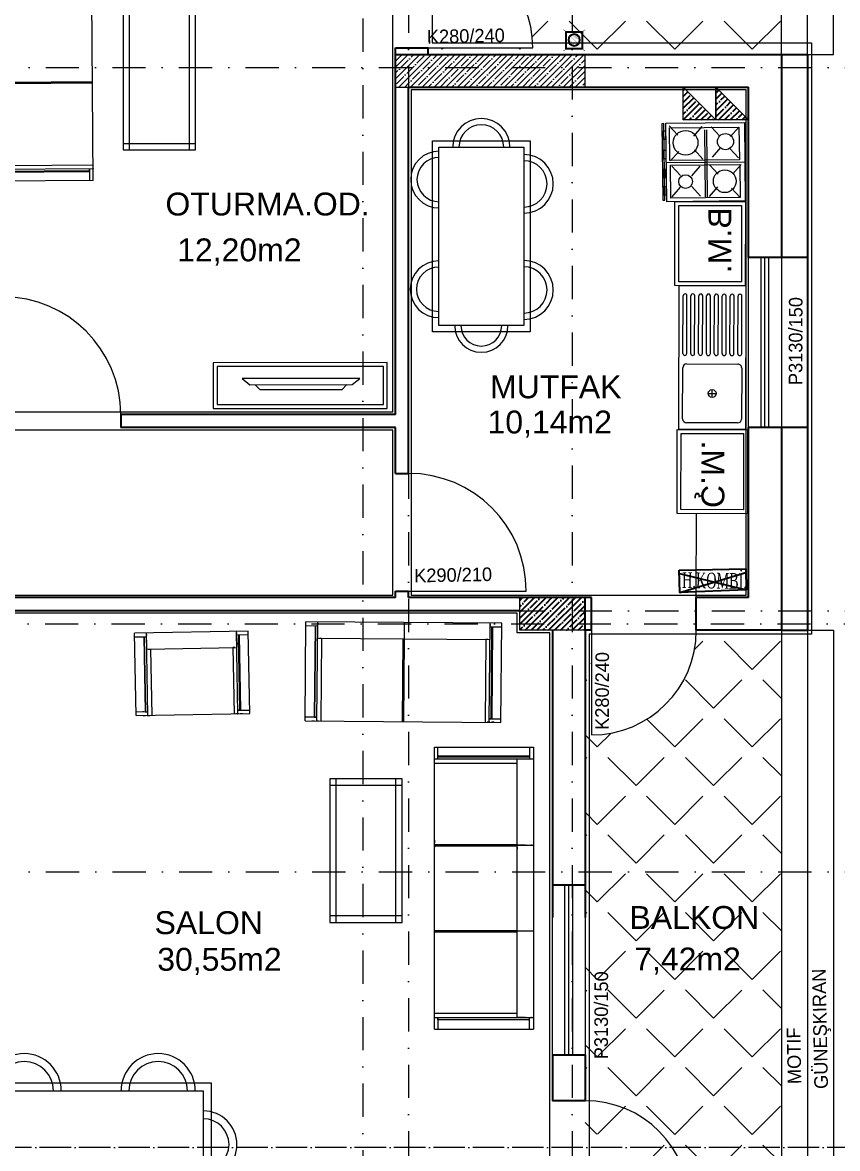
# Model space of a CAD drawing. Header units: millimetres. Extents: x -16104 to 67872, y -88009 to 12107.
# Drawn here: x 23420 to 24043, y 10589 to 11449 of the extents above; entities that cross this region are included whole.
import ezdxf

# ---------------------------------------------------------------- set-up
doc = ezdxf.new("R2010")
doc.units = ezdxf.units.MM
for name, pattern in [('ACAD_ISO04W100', [30, 24, -3, 0, -3]), ('ACAD_ISO07W100', [3, 0, -3]), ('DASHDOTX2', [50.8, 25.4, -12.7, 0, -12.7])]:
    doc.linetypes.add(name, pattern=pattern)
doc.layers.get('0').update_dxf_attribs({"color": 241})
for name, color, linetype, lineweight in [('AKS', 1, 'ACAD_ISO07W100', 5), ('akslar', 144, 'Continuous', 20), ('baca', 46, 'Continuous', 5), ('bacas', 11, 'Continuous', 5), ('balkon', 6, 'Continuous', 5), ('duvar', 123, 'Continuous', 25), ('emsal&kolon', 1, 'Continuous', 5), ('kapı', 3, 'Continuous', 5), ('kolon', 1, 'Continuous', 5), ('OLCU', 54, 'Continuous', 13), ('PASEMCON', 2, 'Continuous', 9), ('pencere', 5, 'Continuous', 5), ('POZ', 36, 'Continuous', 18), ('SıVA', 40, 'Continuous', 9), ('tefriş', 30, 'Continuous', 5), ('ÖLÇÜ', 252, 'Continuous', 20)]:
    doc.layers.add(name, color=color, linetype=linetype, lineweight=lineweight)
doc.layers.add('tarama korıdor', color=33, linetype='Continuous')
doc.styles.add('DIM', font='Txttw.shx', dxfattribs={"width": 0.6})
doc.styles.add('DIN', font='times.ttf', dxfattribs={"width": 0.6})
doc.styles.add('M2', font='stylu.ttf', dxfattribs={"height": 10})
doc.dimstyles.new('50', dxfattribs={"dimscale": 0, "dimtxt": 30, "dimasz": 1, "dimexe": 0, "dimexo": 2, "dimgap": 4, "dimtad": 1, "dimdec": 0, "dimzin": 0, "dimdsep": 46, "dimtxsty": 'DIM', "dimblk1": 'DOT', "dimblk2": 'DOT', "dimsah": 1, "dimcen": 1.5, "dimdle": 3, "dimse1": 1, "dimse2": 1, "dimclrd": 256, "dimclre": 9, "dimclrt": 256, "dimadec": 0, "dimazin": 0, "dimtfac": 0.24, "dimtdec": 0, "dimtix": 1, "dimtmove": 2, "dimatfit": 3, "dimldrblk": 'DOT', "dimfxl": 0, "dimtolj": 1, "dimtzin": 15, "dimarcsym": 0})
pattern_1 = [(45, (7204.273, 17059.605), (-29.63485, 29.63485), [30.48, -11.43]), (135, (7204.273, 17059.605), (-29.63485, -29.63485), [30.48, -11.43])]
pattern_2 = [(45, (10807.666, 0), (-4.490128, 4.490128), []), (45, (10812.156, 0), (-4.490128, 4.490128), [7.9375, -1.5875, 0, -1.5875])]

# ---------------------------------------------------------------- blocks, each defined once
blk = doc.blocks.new('DOT')
for p, q in [((0, 15), (0, -15)), ((-2, 0), (0, 0)), ((2, 0), (0, 0))]:
    blk.add_line(p, q)
blk.add_circle((0, 0), 2)
blk = doc.blocks.new('*D4998')
at = {"layer": 'Defpoints', "color": 0, "transparency": 16777216}
for p in [(23839.82, 11825.04), (23849.82, 11790.04), (23839.82, 10742.83)]:
    blk.add_point(p, dxfattribs=at)
at = {"layer": 'OLCU', "lineweight": -2, "transparency": 16777216}
for p, q in [((23838.82, 11825.04), (23837.82, 11825.04)), ((23849.82, 11825.04), (23839.82, 11825.04)), ((23850.82, 11825.04), (23851.82, 11825.04))]:
    blk.add_line(p, q, dxfattribs=at)
blk.add_blockref('DOT', (23839.82, 11825.04), dxfattribs=at)
at = {"layer": 'OLCU', "lineweight": -2, "transparency": 16777216, "rotation": 180}
blk.add_blockref('DOT', (23849.82, 11825.04), dxfattribs=at)
at = {"layer": 'OLCU', "transparency": 16777216, "insert": (23844.82, 11844.04), "char_height": 30, "attachment_point": 5, "style": 'DIM'}
blk.add_mtext('\\A1;10', dxfattribs=at)
blk = doc.blocks.new('ocak')
at = {"layer": 'tefriş', "linetype": 'Continuous'}
for p, q in [((16296.72, -4660.22), (16356.72, -4660.22)), ((16296.72, -4720.22), (16296.72, -4660.22)), ((16300.32, -4664.37), (16325.23, -4664.37)), ((16300.32, -4717.41), (16300.32, -4664.37)), ((16307.53, -4670.9), (16300.32, -4664.37)), ((16316.56, -4671.64), (16323.76, -4665.1)), ((16325.23, -4664.37), (16325.23, -4717.41)), ((16327.06, -4660.22), (16327.06, -4720.22)), ((16336.03, -4669.44), (16328.83, -4662.97)), ((16328.83, -4664.01), (16354.1, -4664.01)), ((16328.83, -4717.05), (16328.83, -4664.01)), ((16346.89, -4670.54), (16354.1, -4664.01)), ((16354.1, -4664.01), (16354.1, -4717.05)), ((16356.72, -4660.22), (16356.72, -4720.22)), ((16299.96, -4685.67), (16307.16, -4679.2)), ((16323.03, -4685), (16315.83, -4678.47)), ((16328.83, -4687.14), (16336.03, -4680.61)), ((16353, -4687.5), (16345.8, -4680.97)), ((16302.09, -4689.27), (16353.36, -4689.27)), ((16302.09, -4690.74), (16353.36, -4690.74)), ((16317.29, -4698.67), (16324.49, -4692.2)), ((16306.79, -4699.04), (16299.59, -4692.57)), ((16337.13, -4700.87), (16329.93, -4694.34)), ((16345.43, -4700.87), (16352.69, -4694.34)), ((16329.56, -4716.01), (16336.76, -4709.54)), ((16353, -4716.01), (16345.8, -4709.54)), ((16298.86, -4717.84), (16306.06, -4711.31)), ((16325.23, -4717.41), (16300.32, -4717.41)), ((16325.59, -4717.11), (16318.39, -4710.58)), ((16354.1, -4717.05), (16328.83, -4717.05)), ((16356.72, -4720.22), (16296.72, -4720.22)), ((16297.03, -4721.75), (16297.03, -4723.21)), ((16355.5, -4721.75), (16297.03, -4721.75)), ((16297.03, -4723.21), (16355.5, -4723.21)), ((16308.93, -4720.28), (16302.83, -4720.28)), ((16302.83, -4720.28), (16302.83, -4722.48)), ((16302.83, -4722.48), (16308.93, -4722.48)), ((16308.93, -4722.48), (16308.93, -4720.28)), ((16317.6, -4720.28), (16317.6, -4722.48)), ((16323.76, -4720.28), (16317.6, -4720.28)), ((16317.6, -4722.48), (16323.76, -4722.48)), ((16323.76, -4722.48), (16323.76, -4720.28)), ((16338.17, -4720.65), (16332.06, -4720.65)), ((16332.06, -4720.65), (16332.06, -4722.84)), ((16332.06, -4722.84), (16338.17, -4722.84)), ((16338.17, -4722.84), (16338.17, -4720.65)), ((16345.43, -4720.28), (16345.43, -4722.48)), ((16351.53, -4720.28), (16345.43, -4720.28)), ((16345.43, -4722.48), (16351.53, -4722.48)), ((16351.53, -4722.48), (16351.53, -4720.28)), ((16355.5, -4723.21), (16355.5, -4721.75))]:
    blk.add_line(p, q, dxfattribs=at).dxf.unprotected_set("ltscale", 0)
for centre, radius in [((16311.31, -4674.81), 6.15), ((16341.58, -4675.72), 8.68), ((16311.86, -4705.33), 9.47), ((16341.46, -4705.69), 5.22)]:
    blk.add_circle(centre, radius, dxfattribs=at).dxf.unprotected_set("ltscale", 0)
blk = doc.blocks.new('öu')
at = {"layer": 'tefriş'}
for points in [[(2090.97, -468.94), (2090.97, -404.72), (2037.16, -404.72), (2037.16, -468.94)], [(2087.97, -465.94), (2087.97, -407.72), (2040.16, -407.72), (2040.16, -465.94)]]:
    blk.add_lwpolyline(points, close=True, dxfattribs=at)
at = {"layer": 'tefriş', "insert": (2047.87, -459.36), "char_height": 17.5, "width": 1076.8413, "attachment_point": 9, "rotation": 270}
blk.add_mtext('{\\fArial|b0|i0|c162|p34;B.M.}', dxfattribs=at)
blk = doc.blocks.new('nb')
at = {"layer": 'tefriş'}
for points in [[(2093.6, -356.31), (2093.6, -292.09), (2039.78, -292.09), (2039.78, -356.31)], [(2090.6, -353.31), (2090.6, -295.09), (2042.78, -295.09), (2042.78, -353.31)]]:
    blk.add_lwpolyline(points, close=True, dxfattribs=at)
at = {"layer": 'tefriş', "insert": (2053.03, -347.96), "char_height": 17.5, "width": 1076.8413, "attachment_point": 9, "rotation": 270}
blk.add_mtext('{\\fArial|b0|i0|c162|p34;Ç.M.}', dxfattribs=at)
blk = doc.blocks.new('new block')
at = {"layer": 'tefriş'}
for p, q in [((1269.85, 5670.26), (1379.85, 5670.26)), ((1269.85, 5619.26), (1269.85, 5670.26)), ((1277.85, 5667.26), (1316.85, 5667.26)), ((1327.85, 5667.26), (1371.85, 5667.26)), ((1379.85, 5670.26), (1379.85, 5619.26)), ((1274.85, 5625.26), (1274.85, 5664.26)), ((1319.85, 5664.26), (1319.85, 5625.26)), ((1327.85, 5664.26), (1371.85, 5664.26)), ((1327.85, 5661.26), (1371.85, 5661.26)), ((1327.85, 5658.26), (1371.85, 5658.26)), ((1327.85, 5655.26), (1371.85, 5655.26)), ((1327.85, 5652.26), (1371.85, 5652.26)), ((1327.85, 5649.26), (1371.85, 5649.26)), ((1294.35, 5644.76), (1300.35, 5644.76)), ((1297.35, 5647.76), (1297.35, 5641.76)), ((1327.85, 5646.26), (1371.85, 5646.26)), ((1327.85, 5643.26), (1371.85, 5643.26)), ((1327.85, 5640.26), (1371.85, 5640.26)), ((1327.85, 5637.26), (1371.85, 5637.26)), ((1327.85, 5634.26), (1371.85, 5634.26)), ((1327.85, 5631.26), (1371.85, 5631.26)), ((1316.85, 5622.26), (1277.85, 5622.26)), ((1327.85, 5628.26), (1371.85, 5628.26)), ((1327.85, 5625.26), (1371.85, 5625.26)), ((1327.85, 5622.26), (1371.85, 5622.26)), ((1379.85, 5619.26), (1269.85, 5619.26))]:
    blk.add_line(p, q, dxfattribs=at)
blk.add_circle((1297.35, 5644.76), 3, dxfattribs=at)
for centre, radius, start, end in [((1277.85, 5664.26), 3, 90, 180), ((1316.85, 5664.26), 3, 0, 90), ((1327.85, 5665.76), 1.5, 90, 270), ((1371.85, 5665.76), 1.5, 270, 90), ((1327.85, 5659.76), 1.5, 90, 270), ((1371.85, 5659.76), 1.5, 270, 90), ((1327.85, 5653.76), 1.5, 90, 270), ((1327.85, 5647.76), 1.5, 90, 270), ((1371.85, 5653.76), 1.5, 270, 90), ((1371.85, 5647.76), 1.5, 270, 90), ((1327.85, 5641.76), 1.5, 90, 270), ((1371.85, 5641.76), 1.5, 270, 90), ((1327.85, 5635.76), 1.5, 90, 270), ((1327.85, 5629.76), 1.5, 90, 270), ((1371.85, 5635.76), 1.5, 270, 90), ((1371.85, 5629.76), 1.5, 270, 90), ((1277.85, 5625.26), 3, 180, 270), ((1316.85, 5625.26), 3, 270, 0), ((1327.85, 5623.76), 1.5, 90, 270), ((1371.85, 5623.76), 1.5, 270, 90)]:
    blk.add_arc(centre, radius, start, end, dxfattribs=at)
blk = doc.blocks.new('sec')
at = {"layer": 'bacas'}
for p, q in [((9731.12, -593.55), (9731.12, -669.3)), ((9731.12, -593.55), (9946.75, -593.55)), ((9731.12, -593.55), (9731.12, -669.3)), ((9736.37, -593.55), (9738.37, -593.55)), ((9736.37, -593.55), (9738.37, -593.55)), ((9739.62, -593.55), (9741.62, -593.55)), ((9739.62, -593.55), (9741.62, -593.55)), ((9740.12, -593.55), (9740.12, -669.3)), ((9740.37, -593.55), (9740.12, -593.55)), ((9740.12, -593.55), (9740.12, -669.3)), ((9740.37, -593.55), (9740.12, -593.55)), ((9743.12, -656.8), (9743.12, -593.55)), ((9743.12, -656.8), (9743.12, -593.55)), ((9797, -593.55), (9946.75, -593.55)), ((9805.56, -593.55), (9805.56, -656.8)), ((9805.56, -593.55), (9805.56, -656.8)), ((9806.12, -669.3), (9806.12, -593.55)), ((9806.12, -669.3), (9806.12, -593.55)), ((9806.62, -593.55), (9806.62, -656.8)), ((9806.62, -593.55), (9806.62, -656.8)), ((9872.37, -593.55), (9870.37, -593.55)), ((9872.37, -593.55), (9870.37, -593.55)), ((9871.18, -593.55), (9871.18, -656.8)), ((9871.62, -593.55), (9871.87, -593.55)), ((9871.62, -593.55), (9871.87, -593.55)), ((9871.87, -593.55), (9871.87, -669.3)), ((9872.25, -593.55), (9872.25, -656.8)), ((9875.62, -593.55), (9873.62, -593.55)), ((9875.62, -593.55), (9873.62, -593.55)), ((9934.26, -656.8), (9934.26, -593.55)), ((9937.83, -593.56), (9937.83, -669.31)), ((9946.83, -593.56), (9946.83, -669.31)), ((9946.83, -593.56), (9946.83, -669.31)), ((9740.12, -596.3), (9731.12, -596.3)), ((9740.12, -596.3), (9731.12, -596.3)), ((9737.12, -596.3), (9736.37, -596.3)), ((9737.12, -596.3), (9736.37, -596.3)), ((9738.12, -666.3), (9738.12, -596.3)), ((9738.12, -596.3), (9739.62, -596.3)), ((9738.12, -666.3), (9738.12, -596.3)), ((9738.12, -596.3), (9739.62, -596.3)), ((9738.37, -596.3), (9738.62, -596.3)), ((9738.37, -596.3), (9738.62, -596.3)), ((9738.62, -596.3), (9738.62, -666.3)), ((9738.62, -596.3), (9738.62, -666.3)), ((9937.75, -596.3), (9946.75, -596.3)), ((9937.75, -596.3), (9946.75, -596.3)), ((9939.33, -596.31), (9939.33, -666.31)), ((9939.33, -596.31), (9939.33, -666.31)), ((9939.83, -666.31), (9939.83, -596.31)), ((9939.83, -666.31), (9939.83, -596.31)), ((9740.12, -656.8), (9871.87, -656.8)), ((9740.12, -656.8), (9740.37, -656.8)), ((9740.12, -656.8), (9937.83, -656.8)), ((9740.12, -656.8), (9740.37, -656.8)), ((9740.12, -657.3), (9740.12, -657.05)), ((9740.12, -657.3), (9740.12, -657.05)), ((9740.12, -657.8), (9740.12, -657.55)), ((9740.12, -657.8), (9740.12, -657.55)), ((9740.12, -658.3), (9740.12, -658.05)), ((9740.12, -658.3), (9740.12, -658.05)), ((9740.12, -658.8), (9740.12, -658.55)), ((9740.12, -658.8), (9740.12, -658.55)), ((9740.12, -659.3), (9740.12, -659.05)), ((9740.12, -659.3), (9740.12, -659.05)), ((9740.12, -659.8), (9740.12, -659.55)), ((9740.12, -659.8), (9740.12, -659.55)), ((9740.12, -660.3), (9740.12, -660.05)), ((9740.12, -660.3), (9740.12, -660.05)), ((9740.12, -661.05), (9740.12, -660.55)), ((9740.12, -661.05), (9740.12, -660.55)), ((9740.12, -661.55), (9740.12, -661.3)), ((9740.12, -661.55), (9740.12, -661.3)), ((9740.12, -662.3), (9740.12, -662.05)), ((9740.12, -662.3), (9740.12, -662.05)), ((9740.12, -663.05), (9740.12, -662.8)), ((9740.12, -663.05), (9740.12, -662.8)), ((9741.62, -656.8), (9743.12, -656.8)), ((9741.62, -656.8), (9743.12, -656.8)), ((9870.37, -656.8), (9868.87, -656.8)), ((9870.37, -656.8), (9868.87, -656.8)), ((9871.87, -656.8), (9871.62, -656.8)), ((9871.87, -656.8), (9871.62, -656.8)), ((9871.87, -657.3), (9871.87, -657.05)), ((9871.87, -657.3), (9871.87, -657.05)), ((9871.87, -657.8), (9871.87, -657.55)), ((9871.87, -657.8), (9871.87, -657.55)), ((9871.87, -658.3), (9871.87, -658.05)), ((9871.87, -658.3), (9871.87, -658.05)), ((9871.87, -658.8), (9871.87, -658.55)), ((9871.87, -658.8), (9871.87, -658.55)), ((9871.87, -659.3), (9871.87, -659.05)), ((9871.87, -659.3), (9871.87, -659.05)), ((9871.87, -659.8), (9871.87, -659.55)), ((9871.87, -659.8), (9871.87, -659.55)), ((9871.87, -660.3), (9871.87, -660.05)), ((9871.87, -660.3), (9871.87, -660.05)), ((9871.87, -661.05), (9871.87, -660.55)), ((9871.87, -661.05), (9871.87, -660.55)), ((9871.87, -661.55), (9871.87, -661.3)), ((9871.87, -661.55), (9871.87, -661.3)), ((9871.87, -662.3), (9871.87, -662.05)), ((9871.87, -662.3), (9871.87, -662.05)), ((9871.87, -663.05), (9871.87, -662.8)), ((9871.87, -663.05), (9871.87, -662.8)), ((9731.12, -666.3), (9740.12, -666.3)), ((9731.12, -666.3), (9740.12, -666.3)), ((9946.83, -669.31), (9731.12, -669.3)), ((9740.12, -663.8), (9740.12, -663.55)), ((9740.12, -663.8), (9740.12, -663.55)), ((9740.12, -667.55), (9740.12, -667.3)), ((9740.12, -667.55), (9740.12, -667.3)), ((9740.12, -668.3), (9740.12, -668.05)), ((9740.12, -668.3), (9740.12, -668.05)), ((9946.83, -669.31), (9797.08, -669.31)), ((9871.87, -663.8), (9871.87, -663.55)), ((9871.87, -663.8), (9871.87, -663.55)), ((9871.87, -667.55), (9871.87, -667.3)), ((9871.87, -667.55), (9871.87, -667.3)), ((9871.87, -668.3), (9871.87, -668.05)), ((9871.87, -668.3), (9871.87, -668.05)), ((9946.83, -666.31), (9937.83, -666.31)), ((9946.83, -666.31), (9937.83, -666.31))]:
    blk.add_line(p, q, dxfattribs=at)
blk = doc.blocks.new('NEWBLOCK5')
at = {"layer": 'bacas'}
for p, q in [((1.4704, -0.1965), (0.3729, -0.1965)), ((0.3729, -0.1965), (0.3729, -0.749)), ((0.3729, -0.2465), (1.4704, -0.2465)), ((0.4229, -0.1965), (0.4229, -0.749)), ((1.4204, -0.1965), (1.4204, -0.749)), ((1.4704, -0.749), (1.4704, -0.1965)), ((1.4704, -0.7015), (0.3729, -0.7015)), ((0.3729, -0.749), (1.4704, -0.749))]:
    blk.add_line(p, q, dxfattribs=at)
blk = doc.blocks.new('NEWBLOCK4')
at = {"layer": 'bacas'}
for p, q in [((-0.8505, 0.5894), (-0.8505, 2.0869)), ((-0.093, 2.0869), (-0.8505, 2.0869)), ((-0.8205, 2.0869), (-0.8205, 1.9969)), ((-0.1205, 1.9969), (-0.1205, 2.0869)), ((-0.093, 2.0869), (-0.093, 0.5894)), ((-0.093, 1.9969), (-0.8505, 1.9969)), ((-0.8405, 1.9969), (-0.838, 1.9969)), ((-0.833, 1.9969), (-0.8305, 1.9969)), ((-0.8205, 2.0169), (-0.1205, 2.0169)), ((-0.1205, 2.0119), (-0.8205, 2.0119)), ((-0.7955, 1.9969), (-0.793, 1.9969)), ((-0.788, 1.9969), (-0.7855, 1.9969)), ((-0.7805, 1.9969), (-0.778, 1.9969)), ((-0.773, 1.9969), (-0.7705, 1.9969)), ((-0.768, 1.9969), (-0.763, 1.9969)), ((-0.7605, 1.9969), (-0.758, 1.9969)), ((-0.7555, 1.9969), (-0.753, 1.9969)), ((-0.7505, 1.9969), (-0.748, 1.9969)), ((-0.7455, 1.9969), (-0.743, 1.9969)), ((-0.7405, 1.9969), (-0.738, 1.9969)), ((-0.7355, 1.9969), (-0.733, 1.9969)), ((-0.7305, 1.9969), (-0.728, 1.9969)), ((-0.7255, 1.9969), (-0.7255, 0.6794)), ((-0.7255, 1.9969), (-0.7255, 1.9944)), ((-0.7255, 1.9819), (-0.7255, 1.9669)), ((-0.1205, 2.0269), (-0.1205, 2.0344)), ((-0.1205, 2.0169), (-0.1205, 2.0019)), ((-0.1205, 2.0144), (-0.1205, 2.0119)), ((-0.093, 2.0344), (-0.093, 2.0144)), ((-0.093, 2.0019), (-0.093, 1.9819)), ((-0.093, 1.9944), (-0.093, 1.9969)), ((-0.7255, 1.9669), (-0.093, 1.9669)), ((-0.8505, 1.3369), (-0.093, 1.3369)), ((-0.093, 1.3425), (-0.7255, 1.3425)), ((-0.093, 1.3319), (-0.7255, 1.3319)), ((-0.7255, 0.6944), (-0.7255, 0.7094)), ((-0.7255, 0.7094), (-0.093, 0.7094)), ((-0.093, 0.6744), (-0.093, 0.6944)), ((-0.093, 0.6794), (-0.8505, 0.6794)), ((-0.8405, 0.6794), (-0.838, 0.6794)), ((-0.833, 0.6794), (-0.8305, 0.6794)), ((-0.8205, 0.5894), (-0.8205, 0.6794)), ((-0.1205, 0.6644), (-0.8205, 0.6644)), ((-0.8205, 0.6594), (-0.1205, 0.6594)), ((-0.7955, 0.6794), (-0.793, 0.6794)), ((-0.788, 0.6794), (-0.7855, 0.6794)), ((-0.7805, 0.6794), (-0.778, 0.6794)), ((-0.773, 0.6794), (-0.7705, 0.6794)), ((-0.768, 0.6794), (-0.763, 0.6794)), ((-0.7605, 0.6794), (-0.758, 0.6794)), ((-0.7555, 0.6794), (-0.753, 0.6794)), ((-0.7505, 0.6794), (-0.748, 0.6794)), ((-0.7455, 0.6794), (-0.743, 0.6794)), ((-0.7405, 0.6794), (-0.738, 0.6794)), ((-0.7355, 0.6794), (-0.733, 0.6794)), ((-0.7305, 0.6794), (-0.728, 0.6794)), ((-0.7255, 0.6794), (-0.7255, 0.6819)), ((-0.1205, 0.6794), (-0.1205, 0.5894)), ((-0.1205, 0.6594), (-0.1205, 0.6744)), ((-0.1205, 0.6619), (-0.1205, 0.6644)), ((-0.1205, 0.6494), (-0.1205, 0.6419)), ((-0.093, 0.6819), (-0.093, 0.6794)), ((-0.093, 0.6419), (-0.093, 0.6619)), ((-0.093, 0.5894), (-0.8505, 0.5894))]:
    blk.add_line(p, q, dxfattribs=at)
blk = doc.blocks.new('tekli.')
at = {"layer": 'bacas'}
for p, q in [((43.44, 0), (-43.44, 0)), ((-43.44, 0), (-43.44, -63.16)), ((-38.19, 0), (-36.19, 0)), ((-34.94, 0), (-32.94, 0)), ((-34.19, 0), (-34.44, 0)), ((-34.44, 0), (-34.44, -63.16)), ((-31.44, -50.66), (-31.44, 0)), ((31.44, -50.66), (31.44, 0)), ((34.94, 0), (32.94, 0)), ((34.19, 0), (34.44, 0)), ((34.44, 0), (34.44, -63.16)), ((38.19, 0), (36.19, 0)), ((43.44, 0), (43.44, -63.16)), ((-34.44, -2.75), (-43.44, -2.75)), ((-37.44, -2.75), (-38.19, -2.75)), ((-36.44, -60.16), (-36.44, -2.75)), ((-36.44, -2.75), (-34.94, -2.75)), ((-36.19, -2.75), (-35.94, -2.75)), ((-35.94, -2.75), (-35.94, -60.16)), ((34.44, -2.75), (43.44, -2.75)), ((36.44, -2.75), (34.94, -2.75)), ((35.94, -2.75), (35.94, -60.16)), ((36.19, -2.75), (35.94, -2.75)), ((36.44, -60.16), (36.44, -2.75)), ((37.44, -2.75), (38.19, -2.75)), ((34.44, -50.66), (-34.44, -50.66)), ((-34.44, -50.66), (-34.19, -50.66)), ((-34.44, -51.16), (-34.44, -50.91)), ((-34.44, -51.66), (-34.44, -51.41)), ((-32.94, -50.66), (-31.44, -50.66)), ((32.94, -50.66), (31.44, -50.66)), ((34.44, -50.66), (34.19, -50.66)), ((34.44, -51.16), (34.44, -50.91)), ((34.44, -51.66), (34.44, -51.41)), ((-43.44, -60.16), (-34.44, -60.16)), ((-34.44, -52.16), (-34.44, -51.91)), ((-34.44, -52.66), (-34.44, -52.41)), ((-34.44, -53.16), (-34.44, -52.91)), ((-34.44, -53.66), (-34.44, -53.41)), ((-34.44, -54.16), (-34.44, -53.91)), ((-34.44, -54.91), (-34.44, -54.41)), ((-34.44, -55.41), (-34.44, -55.16)), ((-34.44, -56.16), (-34.44, -55.91)), ((-34.44, -56.91), (-34.44, -56.66)), ((-34.44, -57.66), (-34.44, -57.41)), ((34.44, -52.16), (34.44, -51.91)), ((34.44, -52.66), (34.44, -52.41)), ((34.44, -53.16), (34.44, -52.91)), ((34.44, -53.66), (34.44, -53.41)), ((34.44, -54.16), (34.44, -53.91)), ((34.44, -54.91), (34.44, -54.41)), ((34.44, -55.41), (34.44, -55.16)), ((34.44, -56.16), (34.44, -55.91)), ((34.44, -56.91), (34.44, -56.66)), ((34.44, -57.66), (34.44, -57.41)), ((43.44, -60.16), (34.44, -60.16)), ((-43.44, -63.16), (43.44, -63.16)), ((-34.44, -61.41), (-34.44, -61.16)), ((-34.44, -62.16), (-34.44, -61.91)), ((34.44, -61.41), (34.44, -61.16)), ((34.44, -62.16), (34.44, -61.91))]:
    blk.add_line(p, q, dxfattribs=at)
blk = doc.blocks.new('rb')
at = {"layer": 'tefriş'}
for points in [[(1548.4, 487.07), (1595.5, 487.07), (1595.5, 394.92), (1548.4, 394.92)], [(1551.4, 484.07), (1592.5, 484.07), (1592.5, 397.92), (1551.4, 397.92)]]:
    blk.add_lwpolyline(points, close=True, dxfattribs=at)
for centre, radius, start, end in [((1571.95, 484.07), 12.83, 0, 180), ((1571.95, 484.07), 9.83, 0, 180), ((1551.4, 466.84), 14.18, 90, 270), ((1551.4, 466.84), 11.18, 90, 270), ((1592.5, 466.49), 13.72, 270, 90), ((1592.5, 466.49), 10.72, 270, 90), ((1551.4, 415.62), 14.18, 90, 270), ((1551.4, 415.62), 11.18, 90, 270), ((1592.29, 413.54), 13.72, 270, 90), ((1592.29, 413.54), 10.72, 270, 90), ((1571.95, 397.92), 13.83, 180, 0), ((1571.95, 397.92), 10.83, 180, 0)]:
    blk.add_arc(centre, radius, start, end, dxfattribs=at)
blk = doc.blocks.new('DFG')
at = {"layer": 'tefriş'}
for points in [[(38169.15, -3228.78), (38169.11, -3095.78), (38204.11, -3095.77), (38204.15, -3228.77)], [(38172.15, -3225.78), (38172.11, -3098.78), (38201.11, -3098.77), (38201.15, -3225.77)], [(38187.31, -3200.75), (38187.26, -3122.74), (38191.96, -3116.74), (38192.02, -3206.74)]]:
    blk.add_lwpolyline(points, close=True, dxfattribs=at)
blk.add_lwpolyline([(38187.26, -3126.64), (38183.36, -3130.59), (38183.41, -3192.9), (38187.31, -3196.85)], dxfattribs=at)
blk = doc.blocks.new('A$C412C2498')
at = {"color": 5, "const_width": 0.6}
for points in [[(3.6, 24.3), (0.2, 27)], [(23.8, 24.3), (27.3, 27)], [(3.6, 3), (0.2, 0.2)], [(23.8, 3), (27.3, 0.2)]]:
    blk.add_lwpolyline(points, dxfattribs=at)
at = {"color": 5}
blk.add_lwpolyline([(23.8, 24.3), (3.6, 24.3), (3.6, 3), (23.8, 3)], close=True, dxfattribs=at)
at = {"const_width": 0.1}
for points in [[(6.7, 12.2), (14.6, 20.2)], [(6.8, 14.5), (12.4, 20.1)], [(7.1, 10.4), (16.4, 19.7)], [(7.9, 9.1), (17.8, 19)], [(8.8, 8), (18.9, 18.1)], [(10, 7.1), (19.8, 16.9)], [(11.3, 6.4), (20.4, 15.6)], [(13, 6), (20.8, 13.8)], [(14.8, 6.1), (20.8, 12.1)], [(17.4, 7), (19.8, 9.4)]]:
    blk.add_lwpolyline(points, dxfattribs=at)
blk.add_circle((13.7, 13.1), 7.12)
blk = doc.blocks.new('A$C5E2C1EC0')
at = {"xscale": 0.6105719971092185, "yscale": 0.6105719971092185, "zscale": 0.6105719971092185}
blk.add_blockref('A$C412C2498', (0, 0), dxfattribs=at)
blk = doc.blocks.new('ae')
at = {"layer": 'duvar'}
for p, q in [((75773.51, -20952.17), (75824.86, -20963.16)), ((75774.14, -20966.63), (75824.26, -20949.94))]:
    blk.add_line(p, q, dxfattribs=at)
blk.add_lwpolyline([(75773.26, -20949.63), (75824.12, -20947.34), (75824.86, -20963.16), (75774.14, -20966.63)], close=True, dxfattribs=at)
at = {"layer": 'PASEMCON', "color": 7, "style": 'DIN', "width": 0.6}
blk.add_text('H.KOMBİ.', height=12.004, rotation=0.66441, dxfattribs=at).set_placement((75775.83, -20963.19))

msp = doc.modelspace()

# ---------------------------------------------------------------- hatches: boundary and pattern name
h = msp.add_hatch()
h.set_pattern_fill('ANSI35,_O', color=256)
h.set_pattern_definition(pattern_2)
h.paths.add_polyline_path([(23839.82, 11009.73), (23799.82, 11009.73), (23799.82, 10999.73), (23839.82, 10999.73)])
h.paths.add_polyline_path([(23849.82, 11009.73), (23839.82, 11009.73), (23839.82, 10999.73), (23849.82, 10999.73)])
h.paths.add_polyline_path([(23849.82, 10999.73), (23839.82, 10999.73), (23839.82, 10984.73), (23849.82, 10984.73)])
h.paths.add_polyline_path([(23839.82, 10999.73), (23799.82, 10999.73), (23799.82, 10984.73), (23839.82, 10984.73)])
at = {"layer": 'duvar'}
h = msp.add_hatch(dxfattribs=at)
h.set_pattern_fill('ANSI35,_O', color=256)
h.set_pattern_definition(pattern_2)
h.paths.add_polyline_path([(23951.82, 11398.04), (23949.82, 11398.04), (23949.82, 11375.04), (23972.82, 11375.04), (23972.82, 11377.04)])
h.paths.add_polyline_path([(23926.82, 11398.04), (23924.82, 11398.04), (23924.82, 11375.04), (23949.82, 11375.04)])
at = {"layer": 'kolon'}
h = msp.add_hatch(dxfattribs=at)
h.set_pattern_fill('ANSI35,_O', color=256)
h.set_pattern_definition(pattern_2)
h.paths.add_polyline_path([(23849.82, 11425.04), (23839.82, 11425.04), (23839.82, 11415.04), (23849.82, 11415.04)])
h.paths.add_polyline_path([(23849.82, 11415.04), (23839.82, 11415.04), (23839.82, 11400.04), (23849.82, 11400.04)])
h.paths.add_polyline_path([(23839.82, 11400.04), (23839.82, 11415.04), (23714.82, 11415.04), (23714.82, 11400.04)])
h.paths.add_polyline_path([(23839.82, 11415.04), (23839.82, 11425.04), (23714.82, 11425.04), (23714.82, 11415.04)])
h.paths.add_polyline_path([(23704.82, 11415.04), (23714.82, 11415.04), (23714.82, 11425.04), (23704.82, 11425.04)])
h.paths.add_polyline_path([(23704.82, 11400.04), (23714.82, 11400.04), (23714.82, 11415.04), (23704.82, 11415.04)])
at = {"layer": 'ÖLÇÜ'}
h = msp.add_hatch(dxfattribs=at)
h.set_pattern_fill('ANGLE,_O', color=256, scale=6, angle=45)
h.set_pattern_definition(pattern_1)
h.paths.add_polyline_path([(23999.82, 11575.04), (23839.82, 11575.04), (23839.82, 11425.04), (23849.82, 11425.04), (23999.82, 11425.04)])
h.paths.add_polyline_path([(23839.82, 11575.04), (23729.82, 11575.04), (23729.82, 11510.04, -0.414214), (23809.82, 11430.04), (23729.82, 11430.04), (23729.82, 11425.04), (23839.82, 11425.04)])
h.paths.add_polyline_path([(23822.38, 11492.31), (23911.07, 11492.31), (23911.07, 11462.53), (23822.38, 11462.53)], flags=9)
h.paths.add_polyline_path([(23820.28, 11518.74), (23924.42, 11518.74), (23924.42, 11491.88), (23820.28, 11491.88)], flags=9)
h = msp.add_hatch(dxfattribs=at)
h.set_pattern_fill('ANGLE,_O', color=256, scale=6, angle=45)
h.set_pattern_definition(pattern_1)
h.paths.add_polyline_path([(23999.82, 10984.73), (23934.82, 10984.73, -0.079624), (23930.81, 10959.73), (23999.82, 10959.73)])
h.paths.add_polyline_path([(23999.82, 10959.73), (23930.81, 10959.73, -0.323907), (23854.82, 10904.73), (23854.82, 10959.73), (23849.82, 10959.73), (23849.82, 10780.04), (23999.82, 10780.04)])
h.paths.add_polyline_path([(23999.82, 10780.04), (23849.82, 10780.04), (23849.82, 10765.04), (23849.82, 10635.04), (23849.82, 10600.04, -0.131404), (23889.75, 10589.37), (23999.82, 10589.37)])
h.paths.add_polyline_path([(23999.82, 10589.37), (23889.75, 10589.37, -0.268211), (23929.82, 10520.04), (23849.82, 10520.04), (23849.82, 10500.04), (23999.82, 10500.04)])
h.paths.add_polyline_path([(23999.82, 10500.04), (23849.82, 10500.04), (23849.82, 10490.04), (23999.82, 10490.04)])
h.paths.add_polyline_path([(23871.53, 10653.71), (23871.79, 10744.21), (23854.02, 10744.26), (23853.76, 10653.76)], flags=24)
h.paths.add_polyline_path([(23882.98, 10746.77), (23970.83, 10746.77), (23970.83, 10716.99), (23882.98, 10716.99)], flags=24)
h.paths.add_polyline_path([(23883.15, 10778.66), (23987.29, 10778.66), (23987.29, 10751.8), (23883.15, 10751.8)], flags=24)

# ---------------------------------------------------------------- linework, layer by layer
at = {"layer": 'AKS', "color": 1, "linetype": 'ACAD_ISO04W100'}
msp.add_line((24119, 10589.37), (21510.64, 10589.37), dxfattribs=at)
at = {"layer": 'akslar', "linetype": 'DASHDOTX2'}
for p, q in [((23714.82, 11925.04), (23714.82, 9115.54)), ((23839.82, 11925.04), (23839.82, 9115.54)), ((23679.82, 11910.57), (23679.82, 9101.07)), ((21299.7, 11415.04), (24349.7, 11415.04)), ((21299.82, 10999.73), (24349.82, 10999.73)), ((22724.32, 10989.73), (24349.82, 10989.73)), ((21299.82, 10800.04), (24349.82, 10800.04))]:
    msp.add_line(p, q, dxfattribs=at)
at = {"layer": 'baca'}
for points in [[(23924.82, 11400.04), (23949.82, 11400.04), (23949.82, 11375.04), (23924.82, 11375.04), (23924.82, 11400.04), (23949.82, 11375.04)], [(23949.82, 11400.04), (23974.82, 11400.04), (23974.82, 11375.04), (23949.82, 11375.04), (23949.82, 11400.04), (23974.82, 11375.04)]]:
    msp.add_lwpolyline(points, dxfattribs=at)
at = {"layer": 'balkon'}
for p, q in [((24039.82, 11425.04), (24039.82, 11615.04)), ((24019.82, 11425.04), (24019.82, 11595.04)), ((23999.82, 11425.04), (23999.82, 11575.04)), ((24019.82, 11425.04), (24039.82, 11425.04)), ((23999.82, 10984.73), (23999.82, 10490.04)), ((24019.82, 10984.73), (24019.82, 10470.04)), ((24019.82, 10984.73), (24039.82, 10984.73)), ((24039.82, 10984.73), (24039.82, 10450.04))]:
    msp.add_line(p, q, dxfattribs=at)
at = {"layer": 'duvar'}
for p, q in [((23704.82, 11149.73), (23704.82, 11430.04)), ((23704.82, 11149.73), (23704.82, 11430.04)), ((23704.82, 11430.04), (23729.82, 11430.04)), ((23729.82, 11425.04), (23729.82, 11430.04)), ((23704.82, 11425.04), (23729.82, 11425.04)), ((23729.82, 11425.04), (23999.82, 11425.04)), ((23999.82, 11425.04), (23999.82, 11269.89)), ((23999.82, 11425.04), (24019.82, 11425.04)), ((24019.82, 11425.04), (24019.82, 11269.89)), ((23714.82, 11400.04), (23974.82, 11400.04)), ((23714.82, 11104.73), (23714.82, 11400.04)), ((23974.82, 11269.89), (23974.82, 11400.04)), ((24019.82, 11269.89), (23974.82, 11269.89)), ((24019.82, 11269.89), (24019.82, 11139.89)), ((23704.82, 11149.73), (23494.82, 11149.73)), ((23494.82, 11149.73), (23494.82, 11139.73)), ((23704.82, 11139.73), (23494.82, 11139.73)), ((23704.82, 11129.73), (23704.82, 11139.73)), ((23704.82, 11104.73), (23704.82, 11139.73)), ((23704.82, 11129.73), (23704.82, 11139.73)), ((23974.82, 11009.73), (23974.82, 11139.89)), ((24019.82, 11139.89), (23974.82, 11139.89)), ((23999.82, 11139.89), (23999.82, 10984.73)), ((24019.82, 11139.89), (24019.82, 10984.73)), ((23704.82, 11104.73), (23714.82, 11104.73)), ((23704.82, 11009.73), (23704.82, 11014.73)), ((23704.82, 11014.73), (23714.82, 11014.73)), ((23714.82, 11009.73), (23714.82, 11014.73)), ((23704.82, 11009.73), (23314.82, 11009.73)), ((23854.82, 11009.73), (23714.82, 11009.73)), ((23849.82, 10984.73), (23849.82, 11009.73)), ((23854.82, 10984.73), (23854.82, 11009.73)), ((23974.82, 11009.73), (23934.82, 11009.73)), ((23934.82, 10984.73), (23934.82, 11009.73)), ((23799.82, 10999.73), (23314.82, 10999.73)), ((23824.82, 10984.73), (23824.82, 10765.04)), ((23849.82, 10984.73), (23849.82, 10765.04)), ((23854.82, 10984.73), (23849.82, 10984.73)), ((23854.82, 10984.73), (23849.82, 10984.73)), ((23999.82, 10984.73), (23934.82, 10984.73)), ((23999.82, 10984.73), (23934.82, 10984.73)), ((23999.82, 10984.73), (24019.82, 10984.73)), ((23824.82, 10790.04), (23849.82, 10790.04)), ((23824.82, 10660.04), (23824.82, 10625.04)), ((23824.82, 10660.04), (23849.82, 10660.04)), ((23849.82, 10660.04), (23849.82, 10625.04)), ((23824.82, 10635.04), (23824.82, 10625.04)), ((23849.82, 10635.04), (23849.82, 10625.04)), ((23849.82, 10625.04), (23824.82, 10625.04))]:
    msp.add_line(p, q, dxfattribs=at)
at = {"layer": 'emsal&kolon'}
for points in [[(23704.82, 11425.04), (23704.82, 11400.04), (23849.82, 11400.04), (23849.82, 11425.04), (23704.82, 11425.04)], [(23799.82, 10984.73), (23799.82, 11009.73), (23849.82, 11009.73), (23849.82, 10984.73), (23799.82, 10984.73)]]:
    msp.add_lwpolyline(points, dxfattribs=at)
at = {"layer": 'kapı'}
for p, q in [((23729.82, 11430.04), (23809.82, 11430.04)), ((23714.82, 11014.73), (23804.82, 11014.73)), ((23854.82, 10984.73), (23854.82, 10904.73))]:
    msp.add_line(p, q, dxfattribs=at)
for centre, radius, start, end in [((23729.82, 11430.04), 80, 0, 90), ((23404.82, 11149.73), 90, 0, 90), ((23714.82, 11014.73), 90, 0, 90), ((23854.82, 10984.73), 80, 270, 0), ((23849.82, 10545.04), 80, 0, 90)]:
    msp.add_arc(centre, radius, start, end, dxfattribs=at)
at = {"layer": 'pencere'}
for p, q in [((23974.82, 11139.89), (23974.82, 11269.89)), ((23984.32, 11139.89), (23984.32, 11269.89)), ((23987.32, 11139.89), (23987.32, 11269.89)), ((23990.32, 11139.89), (23990.32, 11269.89)), ((23999.82, 11269.89), (23999.82, 11139.89)), ((23824.82, 10660.04), (23824.82, 10790.04)), ((23834.32, 10660.04), (23834.32, 10790.04)), ((23837.32, 10660.04), (23837.32, 10790.04)), ((23840.32, 10660.04), (23840.32, 10790.04)), ((23849.82, 10790.04), (23849.82, 10660.04)), ((23824.82, 10635.04), (23824.82, 10765.04)), ((23849.82, 10765.04), (23849.82, 10635.04))]:
    msp.add_line(p, q, dxfattribs=at)
at = {"layer": 'SıVA'}
for points in [[(23389.82, 10217.04), (23389.82, 9702.54), (23254.82, 9702.54), (23254.82, 9442.54), (22472.82, 9442.54), (22472.82, 9612.54), (22252.82, 9612.54), (22252.82, 10467.04), (21790.82, 10467.04), (21790.82, 10981.73), (21620.82, 10981.73), (21620.82, 11434.04), (21910.82, 11434.04), (21910.82, 11604.04), (23732.82, 11604.04), (23732.82, 11434.04), (24022.82, 11434.04), (24022.82, 10981.73), (23852.82, 10981.73), (23852.82, 10487.04), (23692.82, 10487.04), (23692.82, 10217.04)], [(23401.82, 11548.04), (23401.82, 11151.73), (23494.82, 11151.73), (23702.82, 11151.73), (23702.82, 11430.04), (23702.82, 11510.04), (23702.82, 11548.04)], [(23716.82, 11398.04), (23716.82, 11104.73), (23716.82, 11011.73), (23854.82, 11011.73), (23972.82, 11011.73), (23972.82, 11398.04)], [(23702.82, 11137.73), (23494.82, 11137.73), (23269.82, 11137.73), (23134.82, 11137.73), (23041.82, 11137.73), (23041.82, 11054.73), (23041.82, 10971.73), (23081.82, 10971.73), (23081.82, 10874.73), (23081.82, 10812.04), (23207.82, 10812.04), (23207.82, 10852.04), (23207.82, 10852.04), (23207.82, 11011.73), (23314.82, 11011.73), (23702.82, 11011.73)], [(23226.82, 10812.04), (23226.62, 10758.04), (23221.82, 10758.04), (23221.82, 10542.04), (23226.82, 10542.04), (23226.82, 10517.04), (23822.82, 10517.04), (23822.82, 10600.04), (23822.82, 10982.73), (23797.82, 10982.73), (23797.82, 10997.73), (23314.82, 10997.73), (23221.82, 10997.73), (23221.82, 10852.04), (23221.82, 10852.04), (23221.58, 10812.04)]]:
    msp.add_lwpolyline(points, close=True, dxfattribs=at)
at = {"layer": 'ÖLÇÜ'}
msp.add_line((23934.82, 11009.73), (23934.93, 11073.98), dxfattribs=at)

# ---------------------------------------------------------------- block references
at = {"ltscale": 50, "xscale": -1, "rotation": 180}
msp.add_blockref('A$C5E2C1EC0', (23833.12, 11444.13), dxfattribs=at)
at = {"layer": 'duvar', "rotation": 90}
msp.add_blockref('sec', (23141.04, 948.64), dxfattribs=at)
at = {"layer": 'pencere'}
for p, xscale, yscale, zscale, rotation in [((26260.44, 11984.46), 1.583999999998923, 1.583999999998923, 1.583999999998923, 180), ((22589.78, 13735.46), 2, 2, 2, 270)]:
    msp.add_blockref('rb', p, dxfattribs=dict(at, xscale=xscale, yscale=yscale, zscale=zscale, rotation=rotation))
at = {"layer": 'pencere', "xscale": -1}
for name, p, rotation in [('öu', (26009.78, 11715.6), 359.9547240069688), ('nb', (21879.79, 10785.48), 179.899881375756)]:
    msp.add_blockref(name, p, dxfattribs=dict(at, rotation=rotation))
at = {"layer": 'SıVA', "rotation": 358.419435477662}
msp.add_blockref('ae', (-51244.9, 34062.44), dxfattribs=at)
at = {"layer": 'tarama korıdor', "xscale": -1, "rotation": 270.0586309656334}
msp.add_blockref('DFG', (26833.43, -27011.45), dxfattribs=at)
at = {"layer": 'tefriş', "yscale": 100, "zscale": 100}
for name, p, xscale, rotation in [('NEWBLOCK4', (23481.63, 11537.35), -99.99999999999491, 180.4047079229011), ('NEWBLOCK5', (23476.96, 11314.78), 100, 90), ('NEWBLOCK4', (23844.37, 10904.54), -99.99999999999761, 89.5214883701798), ('NEWBLOCK5', (23729.58, 10908.38), 100, 270)]:
    msp.add_blockref(name, p, dxfattribs=dict(at, xscale=xscale, rotation=rotation))
at = {"layer": 'tefriş'}
for name, p, rotation in [('ocak', (28448.89, 27721.07), 270.6419649689023), ('new block', (29586.98, 9848.17), 89.7934934336595), ('tekli.', (23549.97, 10920.28), 181.0149228041532)]:
    msp.add_blockref(name, p, dxfattribs=dict(at, rotation=rotation))

# ---------------------------------------------------------------- texts
at = {"layer": 'emsal&kolon', "char_height": 17.5, "width": 1076.8413}
for s, insert, attachment_point in [('{\\fArial|b0|i0|c162|p34;OTURMA.OD.}', (23685.15, 11301.69), 9), ('{\\fArial|b0|i0|c162|p34;12,20m2}', (23537.92, 11263.63), 7), ('{\\fArial|b0|i0|c162|p34;MUTFAK}', (23877.65, 11161.94), 9), ('{\\fArial|b0|i0|c162|p34;10,14m2}', (23775.21, 11132), 7), ('{\\fArial|b0|i0|c162|p34;BALKON}', (23982.91, 10756.17), 9), ('{\\fArial|b0|i0|c162|p34;SALON}', (23603.52, 10752.19), 9), ('{\\fArial|b0|i0|c162|p34;30,55m2}', (23522.71, 10721.17), 7), ('{\\fArial|b0|i0|c162|p34;7,42m2}', (23887.36, 10721.36), 7)]:
    msp.add_mtext(s, dxfattribs=dict(at, insert=insert, attachment_point=attachment_point))
at = {"layer": 'POZ', "style": 'M2', "flags": 4}
for tag, p, rotation in [('K280/240', (23728.97, 11433.4), 1.13919), ('P3130/150', (24015.84, 11172.26), 89.83596), ('K290/210', (23719.25, 11021.3), 1.13919), ('K280/240', (23867.94, 10908.56), 89.83596), ('P3130/150', (23867.21, 10656.69), 89.83596), ('GÜNEŞKIRAN', (24035.51, 10634.13), 91.13919), ('MOTIF', (24015.14, 10637.86), 91.13919)]:
    msp.add_attdef(tag, p, 'K1 80/210', height=10.4, rotation=rotation, dxfattribs=at)

# ---------------------------------------------------------------- dimensions: what is measured, and where the dimension line sits
at = {"layer": 'OLCU'}
dim = msp.add_linear_dim(base=(23839.82, 11825.04), p1=(23849.82, 11790.04), p2=(23839.82, 10742.83), dimstyle='50', override={"dimscale": 1}, dxfattribs=at)
dim.commit()
dim.dimension.update_dxf_attribs({"geometry": '*D4998', "text_midpoint": (23844.82, 11844.04)})

doc.saveas('drawing.dxf')
